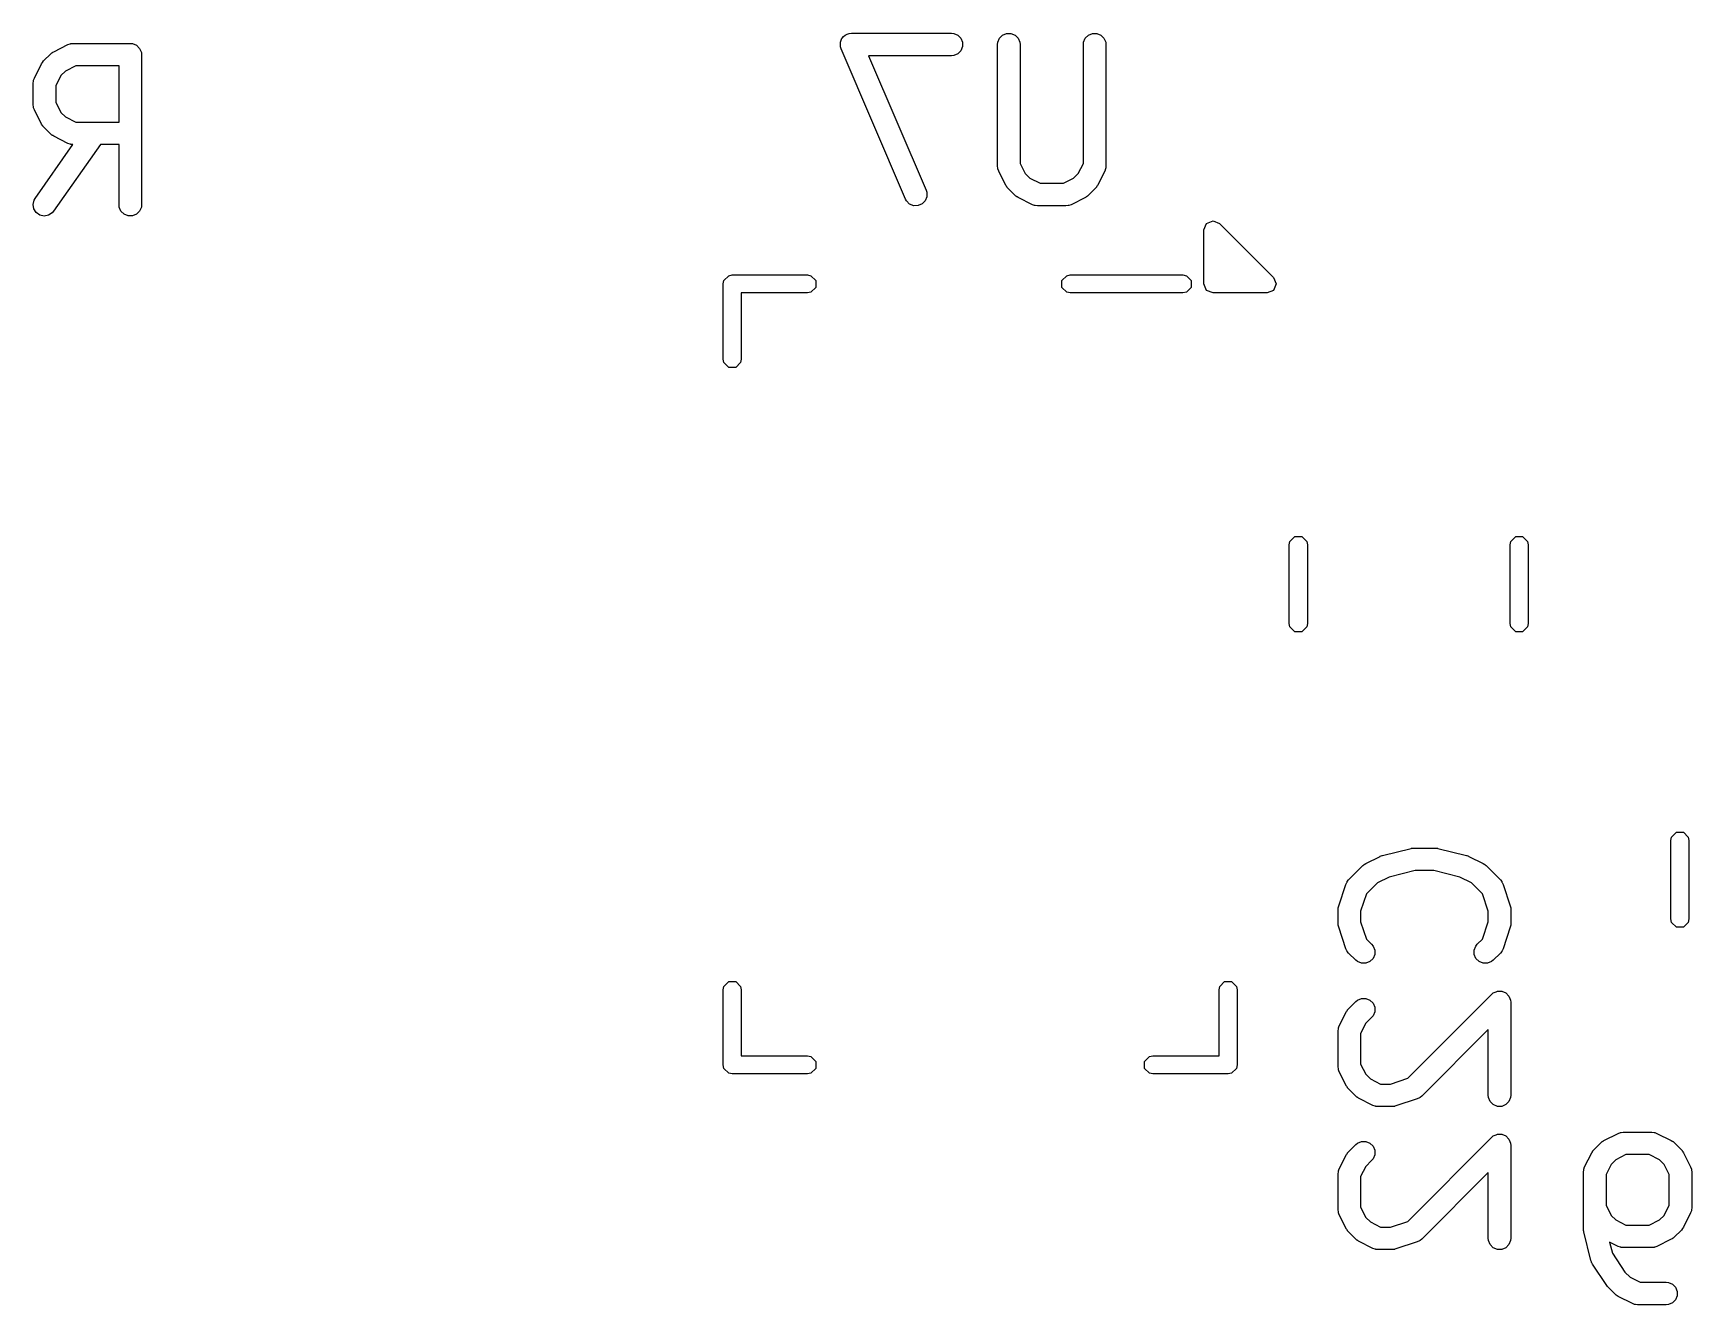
# Model space of a CAD drawing. Header units: inches. Extents: x -2.1 to 1.78, y 0.53 to 2.74.
# Drawn here: x -1.0505 to -0.6158, y 0.9036 to 1.2369 of the extents above; entities that cross this region are included whole.
import ezdxf

# ---------------------------------------------------------------- set-up
doc = ezdxf.new("R2010")
doc.units = ezdxf.units.IN
doc.header["$MEASUREMENT"] = 0
doc.layers.add('BLACK', color=250, linetype='CONTINUOUS')

msp = doc.modelspace()

# ---------------------------------------------------------------- linework, layer by layer
at = {"layer": 'BLACK', "linetype": 'CONTINUOUS'}
for p, q in [((-0.83896, 1.23456), (-0.83875, 1.23507)), ((-0.83875, 1.23507), (-0.83854, 1.23559)), ((-0.83854, 1.23559), (-0.83853, 1.23561)), ((-0.83853, 1.23561), (-0.83852, 1.23562)), ((-0.83852, 1.23562), (-0.83813, 1.23602)), ((-0.83813, 1.23602), (-0.83774, 1.23642)), ((-0.83774, 1.23642), (-0.83772, 1.23643)), ((-0.83772, 1.23643), (-0.83771, 1.23644)), ((-0.83771, 1.23644), (-0.83719, 1.23665)), ((-0.83719, 1.23665), (-0.83668, 1.23687)), ((-0.83668, 1.23687), (-0.83666, 1.23687)), ((-0.83666, 1.23687), (-0.83664, 1.23688)), ((-0.83664, 1.23688), (-0.83607, 1.23694)), ((-0.83607, 1.23694), (-0.80982, 1.23694)), ((-0.80982, 1.23694), (-0.80925, 1.23688)), ((-0.80925, 1.23688), (-0.80818, 1.23644)), ((-0.80818, 1.23644), (-0.80737, 1.23562)), ((-0.80737, 1.23562), (-0.80693, 1.23456)), ((-0.79772, 1.23456), (-0.79728, 1.23562)), ((-0.79728, 1.23562), (-0.79646, 1.23644)), ((-0.79646, 1.23644), (-0.7954, 1.23688)), ((-0.7954, 1.23688), (-0.79425, 1.23688)), ((-0.79425, 1.23688), (-0.79318, 1.23644)), ((-0.79318, 1.23644), (-0.79237, 1.23562)), ((-0.79237, 1.23562), (-0.79193, 1.23456)), ((-0.77522, 1.23456), (-0.77478, 1.23562)), ((-0.77478, 1.23562), (-0.77397, 1.23644)), ((-0.77397, 1.23644), (-0.7729, 1.23688)), ((-0.7729, 1.23688), (-0.77175, 1.23688)), ((-0.77175, 1.23688), (-0.77069, 1.23644)), ((-0.77069, 1.23644), (-0.76987, 1.23562)), ((-0.76987, 1.23562), (-0.76943, 1.23456)), ((-1.04778, 1.22964), (-1.0459, 1.23152)), ((-1.0459, 1.23152), (-1.04568, 1.23171)), ((-1.04568, 1.23171), (-1.04563, 1.23176)), ((-1.04563, 1.23176), (-1.04554, 1.23182)), ((-1.04554, 1.23182), (-1.04546, 1.23189)), ((-1.04546, 1.23189), (-1.04538, 1.23192)), ((-1.04538, 1.23192), (-1.04514, 1.23207)), ((-1.04514, 1.23207), (-1.04139, 1.23395)), ((-1.04139, 1.23395), (-1.04085, 1.23415)), ((-1.04085, 1.23415), (-1.04074, 1.23416)), ((-1.04074, 1.23416), (-1.04064, 1.2342)), ((-1.04064, 1.2342), (-1.04007, 1.23426)), ((-1.04007, 1.23426), (-1.02507, 1.23426)), ((-1.02507, 1.23426), (-1.02449, 1.2342)), ((-1.02449, 1.2342), (-1.02343, 1.23376)), ((-1.02343, 1.23376), (-1.02261, 1.23295)), ((-1.02261, 1.23295), (-1.02217, 1.23188)), ((-1.02217, 1.23188), (-1.02211, 1.23131)), ((-1.02211, 1.23131), (-1.02211, 1.19194)), ((-0.83897, 1.23452), (-0.83896, 1.23454)), ((-0.83896, 1.23397), (-0.83897, 1.23452)), ((-0.83896, 1.23454), (-0.83896, 1.23456)), ((-0.83896, 1.23341), (-0.83896, 1.23397)), ((-0.83896, 1.23339), (-0.83896, 1.23341)), ((-0.83896, 1.23337), (-0.83896, 1.23339)), ((-0.83878, 1.23282), (-0.83896, 1.23337)), ((-0.82191, 1.19345), (-0.83878, 1.23282)), ((-0.80982, 1.23103), (-0.83159, 1.23103)), ((-0.83159, 1.23103), (-0.81648, 1.19578)), ((-0.80925, 1.23109), (-0.80982, 1.23103)), ((-0.80818, 1.23153), (-0.80925, 1.23109)), ((-0.80737, 1.23234), (-0.80818, 1.23153)), ((-0.80693, 1.23341), (-0.80737, 1.23234)), ((-0.80693, 1.23456), (-0.80693, 1.23341)), ((-0.79778, 1.23398), (-0.79772, 1.23456)), ((-0.79778, 1.20211), (-0.79778, 1.23398)), ((-0.79193, 1.23456), (-0.79187, 1.23398)), ((-0.79187, 1.23398), (-0.79187, 1.20281)), ((-0.77528, 1.23398), (-0.77522, 1.23456)), ((-0.77528, 1.20281), (-0.77528, 1.23398)), ((-0.76943, 1.23456), (-0.76937, 1.23398)), ((-0.76937, 1.23398), (-0.76937, 1.20211)), ((-1.05021, 1.22513), (-1.04833, 1.22888)), ((-1.04833, 1.22888), (-1.04817, 1.22913)), ((-1.04817, 1.22913), (-1.04815, 1.2292)), ((-1.04815, 1.2292), (-1.04808, 1.22928)), ((-1.04808, 1.22928), (-1.04802, 1.22937)), ((-1.04802, 1.22937), (-1.04796, 1.22942)), ((-1.04796, 1.22942), (-1.04778, 1.22964)), ((-1.04207, 1.227), (-1.04326, 1.22581)), ((-1.03937, 1.22835), (-1.04207, 1.227)), ((-1.02802, 1.22835), (-1.03937, 1.22835)), ((-1.02802, 1.21364), (-1.02802, 1.22835)), ((-1.05052, 1.22381), (-1.05046, 1.22438)), ((-1.05052, 1.21818), (-1.05052, 1.22381)), ((-1.05046, 1.22438), (-1.05042, 1.22448)), ((-1.05042, 1.22448), (-1.05041, 1.22459)), ((-1.05041, 1.22459), (-1.05021, 1.22513)), ((-1.04326, 1.22581), (-1.04461, 1.22311)), ((-1.04461, 1.22311), (-1.04461, 1.21888)), ((-1.05046, 1.21761), (-1.05052, 1.21818)), ((-1.05042, 1.21751), (-1.05046, 1.21761)), ((-1.05041, 1.2174), (-1.05042, 1.21751)), ((-1.05021, 1.21686), (-1.05041, 1.2174)), ((-1.04461, 1.21888), (-1.04326, 1.21618)), ((-1.04833, 1.21311), (-1.05021, 1.21686)), ((-1.04817, 1.21286), (-1.04833, 1.21311)), ((-1.04815, 1.21279), (-1.04817, 1.21286)), ((-1.04326, 1.21618), (-1.04207, 1.21499)), ((-1.04207, 1.21499), (-1.03937, 1.21364)), ((-1.03937, 1.21364), (-1.02802, 1.21364)), ((-1.04808, 1.21271), (-1.04815, 1.21279)), ((-1.04802, 1.21262), (-1.04808, 1.21271)), ((-1.04796, 1.21257), (-1.04802, 1.21262)), ((-1.04778, 1.21235), (-1.04796, 1.21257)), ((-1.0459, 1.21047), (-1.04778, 1.21235)), ((-1.04568, 1.21029), (-1.0459, 1.21047)), ((-1.04563, 1.21023), (-1.04568, 1.21029)), ((-1.04554, 1.21017), (-1.04563, 1.21023)), ((-1.04546, 1.2101), (-1.04554, 1.21017)), ((-1.04538, 1.21007), (-1.04546, 1.2101)), ((-1.04514, 1.20992), (-1.04538, 1.21007)), ((-1.04139, 1.20804), (-1.04514, 1.20992)), ((-1.04998, 1.19363), (-1.04011, 1.20774)), ((-1.0329, 1.20773), (-1.04515, 1.19024)), ((-1.04085, 1.20784), (-1.04139, 1.20804)), ((-1.04074, 1.20783), (-1.04085, 1.20784)), ((-1.04064, 1.20779), (-1.04074, 1.20783)), ((-1.04011, 1.20774), (-1.04064, 1.20779)), ((-1.02802, 1.20773), (-1.0329, 1.20773)), ((-1.02802, 1.19194), (-1.02802, 1.20773)), ((-0.79772, 1.20154), (-0.79778, 1.20211)), ((-0.79768, 1.20144), (-0.79772, 1.20154)), ((-0.79767, 1.20133), (-0.79768, 1.20144)), ((-0.79746, 1.20079), (-0.79767, 1.20133)), ((-0.79559, 1.19704), (-0.79746, 1.20079)), ((-0.79187, 1.20281), (-0.79052, 1.20011)), ((-0.79052, 1.20011), (-0.78933, 1.19891)), ((-0.77783, 1.19891), (-0.77663, 1.20011)), ((-0.77663, 1.20011), (-0.77528, 1.20281)), ((-0.76969, 1.20079), (-0.77156, 1.19704)), ((-0.76948, 1.20133), (-0.76969, 1.20079)), ((-0.76947, 1.20144), (-0.76948, 1.20133)), ((-0.76943, 1.20154), (-0.76947, 1.20144)), ((-0.76937, 1.20211), (-0.76943, 1.20154)), ((-0.81648, 1.19578), (-0.81631, 1.19522)), ((-0.79543, 1.19679), (-0.79559, 1.19704)), ((-0.7954, 1.19672), (-0.79543, 1.19679)), ((-0.79534, 1.19664), (-0.7954, 1.19672)), ((-0.79528, 1.19655), (-0.79534, 1.19664)), ((-0.79522, 1.1965), (-0.79528, 1.19655)), ((-0.79504, 1.19628), (-0.79522, 1.1965)), ((-0.79316, 1.1944), (-0.79504, 1.19628)), ((-0.78933, 1.19891), (-0.78663, 1.19757)), ((-0.78663, 1.19757), (-0.78052, 1.19757)), ((-0.78052, 1.19757), (-0.77783, 1.19891)), ((-0.77211, 1.19628), (-0.77399, 1.1944)), ((-0.77193, 1.1965), (-0.77211, 1.19628)), ((-0.77187, 1.19655), (-0.77193, 1.1965)), ((-0.77181, 1.19664), (-0.77187, 1.19655)), ((-0.77175, 1.19672), (-0.77181, 1.19664)), ((-0.77172, 1.19679), (-0.77175, 1.19672)), ((-0.77156, 1.19704), (-0.77172, 1.19679)), ((-1.05052, 1.192), (-1.05027, 1.19313)), ((-1.05032, 1.19087), (-1.05052, 1.192)), ((-1.05027, 1.19313), (-1.04998, 1.19363)), ((-1.02796, 1.19136), (-1.02802, 1.19194)), ((-1.02752, 1.1903), (-1.02796, 1.19136)), ((-1.02217, 1.19136), (-1.02261, 1.1903)), ((-1.02211, 1.19194), (-1.02217, 1.19136)), ((-0.82163, 1.19294), (-0.82191, 1.19345)), ((-0.82081, 1.19214), (-0.82163, 1.19294)), ((-0.81974, 1.19171), (-0.82081, 1.19214)), ((-0.81858, 1.19172), (-0.81974, 1.19171)), ((-0.81753, 1.19218), (-0.81858, 1.19172)), ((-0.81672, 1.193), (-0.81753, 1.19218)), ((-0.81629, 1.19407), (-0.81672, 1.193)), ((-0.81631, 1.19522), (-0.81629, 1.19407)), ((-0.79294, 1.19421), (-0.79316, 1.1944)), ((-0.79288, 1.19416), (-0.79294, 1.19421)), ((-0.7928, 1.1941), (-0.79288, 1.19416)), ((-0.79271, 1.19403), (-0.7928, 1.1941)), ((-0.79264, 1.194), (-0.79271, 1.19403)), ((-0.79239, 1.19385), (-0.79264, 1.194)), ((-0.78865, 1.19197), (-0.79239, 1.19385)), ((-0.7881, 1.19177), (-0.78865, 1.19197)), ((-0.788, 1.19176), (-0.7881, 1.19177)), ((-0.7879, 1.19172), (-0.788, 1.19176)), ((-0.78732, 1.19166), (-0.7879, 1.19172)), ((-0.77983, 1.19166), (-0.78732, 1.19166)), ((-0.77925, 1.19172), (-0.77983, 1.19166)), ((-0.77915, 1.19176), (-0.77925, 1.19172)), ((-0.77905, 1.19177), (-0.77915, 1.19176)), ((-0.77851, 1.19197), (-0.77905, 1.19177)), ((-0.77476, 1.19385), (-0.77851, 1.19197)), ((-0.77451, 1.194), (-0.77476, 1.19385)), ((-0.77444, 1.19403), (-0.77451, 1.194)), ((-0.77435, 1.1941), (-0.77444, 1.19403)), ((-0.77427, 1.19416), (-0.77435, 1.1941)), ((-0.77421, 1.19421), (-0.77427, 1.19416)), ((-0.77399, 1.1944), (-0.77421, 1.19421)), ((-1.0497, 1.18989), (-1.05032, 1.19087)), ((-1.04875, 1.18923), (-1.0497, 1.18989)), ((-1.04763, 1.18898), (-1.04875, 1.18923)), ((-1.04649, 1.18918), (-1.04763, 1.18898)), ((-1.04552, 1.1898), (-1.04649, 1.18918)), ((-1.04515, 1.19024), (-1.04552, 1.1898)), ((-1.02671, 1.18948), (-1.02752, 1.1903)), ((-1.02564, 1.18904), (-1.02671, 1.18948)), ((-1.02449, 1.18904), (-1.02564, 1.18904)), ((-1.02343, 1.18948), (-1.02449, 1.18904)), ((-1.02261, 1.1903), (-1.02343, 1.18948)), ((-0.74366, 1.18535), (-0.74297, 1.18702)), ((-0.74297, 1.18702), (-0.7413, 1.18772)), ((-0.7413, 1.18772), (-0.73963, 1.18702)), ((-0.73963, 1.18702), (-0.72546, 1.17285)), ((-0.74366, 1.17118), (-0.74366, 1.18535)), ((-0.86965, 1.17118), (-0.86947, 1.17209)), ((-0.86965, 1.1515), (-0.86965, 1.17118)), ((-0.86947, 1.17209), (-0.86819, 1.17336)), ((-0.86819, 1.17336), (-0.86728, 1.17354)), ((-0.86728, 1.17354), (-0.8476, 1.17354)), ((-0.8476, 1.17354), (-0.84669, 1.17336)), ((-0.84669, 1.17336), (-0.84542, 1.17209)), ((-0.84542, 1.17028), (-0.84669, 1.169)), ((-0.84542, 1.17209), (-0.84542, 1.17028)), ((-0.78088, 1.17209), (-0.7796, 1.17336)), ((-0.78088, 1.17028), (-0.78088, 1.17209)), ((-0.7796, 1.169), (-0.78088, 1.17028)), ((-0.7796, 1.17336), (-0.7787, 1.17354)), ((-0.7787, 1.17354), (-0.74917, 1.17354)), ((-0.74917, 1.17354), (-0.74827, 1.17336)), ((-0.74827, 1.17336), (-0.74699, 1.17209)), ((-0.74699, 1.17028), (-0.74827, 1.169)), ((-0.74699, 1.17209), (-0.74699, 1.17028)), ((-0.74297, 1.16951), (-0.74366, 1.17118)), ((-0.7413, 1.16882), (-0.74297, 1.16951)), ((-0.72546, 1.16951), (-0.72713, 1.16882)), ((-0.72546, 1.17285), (-0.72476, 1.17118)), ((-0.72476, 1.17118), (-0.72546, 1.16951)), ((-0.8476, 1.16882), (-0.86492, 1.16882)), ((-0.86492, 1.16882), (-0.86492, 1.1515)), ((-0.84669, 1.169), (-0.8476, 1.16882)), ((-0.7787, 1.16882), (-0.7796, 1.169)), ((-0.74917, 1.16882), (-0.7787, 1.16882)), ((-0.74827, 1.169), (-0.74917, 1.16882)), ((-0.72713, 1.16882), (-0.7413, 1.16882)), ((-0.86947, 1.15059), (-0.86965, 1.1515)), ((-0.86819, 1.14931), (-0.86947, 1.15059)), ((-0.86638, 1.14931), (-0.86819, 1.14931)), ((-0.8651, 1.15059), (-0.86638, 1.14931)), ((-0.86492, 1.1515), (-0.8651, 1.15059)), ((-0.72112, 1.10369), (-0.71984, 1.10497)), ((-0.71984, 1.10497), (-0.71803, 1.10497)), ((-0.71803, 1.10497), (-0.71675, 1.10369)), ((-0.66325, 1.10369), (-0.66197, 1.10497)), ((-0.66197, 1.10497), (-0.66016, 1.10497)), ((-0.66016, 1.10497), (-0.65888, 1.10369)), ((-0.7213, 1.10279), (-0.72112, 1.10369)), ((-0.7213, 1.08221), (-0.7213, 1.10279)), ((-0.71675, 1.10369), (-0.71657, 1.10279)), ((-0.71657, 1.10279), (-0.71657, 1.08221)), ((-0.66343, 1.10279), (-0.66325, 1.10369)), ((-0.66343, 1.08221), (-0.66343, 1.10279)), ((-0.65888, 1.10369), (-0.6587, 1.10279)), ((-0.6587, 1.10279), (-0.6587, 1.08221)), ((-0.72112, 1.08131), (-0.7213, 1.08221)), ((-0.71984, 1.08003), (-0.72112, 1.08131)), ((-0.71803, 1.08003), (-0.71984, 1.08003)), ((-0.71675, 1.08131), (-0.71803, 1.08003)), ((-0.71657, 1.08221), (-0.71675, 1.08131)), ((-0.66325, 1.08131), (-0.66343, 1.08221)), ((-0.66197, 1.08003), (-0.66325, 1.08131)), ((-0.66016, 1.08003), (-0.66197, 1.08003)), ((-0.65888, 1.08131), (-0.66016, 1.08003)), ((-0.6587, 1.08221), (-0.65888, 1.08131)), ((-0.6213, 1.02529), (-0.62112, 1.02619)), ((-0.62112, 1.02619), (-0.61984, 1.02747)), ((-0.61984, 1.02747), (-0.61803, 1.02747)), ((-0.61803, 1.02747), (-0.61675, 1.02619)), ((-0.61675, 1.02619), (-0.61657, 1.02529)), ((-0.6969, 1.02134), (-0.6894, 1.02322)), ((-0.6894, 1.02322), (-0.6893, 1.02323)), ((-0.6893, 1.02323), (-0.68926, 1.02325)), ((-0.68926, 1.02325), (-0.68904, 1.02327)), ((-0.68904, 1.02327), (-0.68883, 1.0233)), ((-0.68883, 1.0233), (-0.68879, 1.02329)), ((-0.68879, 1.02329), (-0.68869, 1.0233)), ((-0.68869, 1.0233), (-0.68306, 1.0233)), ((-0.68306, 1.0233), (-0.68296, 1.02329)), ((-0.68296, 1.02329), (-0.68292, 1.0233)), ((-0.68292, 1.0233), (-0.6827, 1.02327)), ((-0.6827, 1.02327), (-0.68249, 1.02325)), ((-0.68249, 1.02325), (-0.68244, 1.02323)), ((-0.68244, 1.02323), (-0.68234, 1.02322)), ((-0.68234, 1.02322), (-0.67485, 1.02134)), ((-0.6213, 1.00471), (-0.6213, 1.02529)), ((-0.61657, 1.02529), (-0.61657, 1.00471)), ((-0.70577, 1.01494), (-0.70202, 1.01869)), ((-0.70202, 1.01869), (-0.7018, 1.01887)), ((-0.7018, 1.01887), (-0.70174, 1.01893)), ((-0.70174, 1.01893), (-0.70166, 1.01899)), ((-0.70166, 1.01899), (-0.70157, 1.01906)), ((-0.70157, 1.01906), (-0.7015, 1.01909)), ((-0.7015, 1.01909), (-0.70125, 1.01924)), ((-0.70125, 1.01924), (-0.6975, 1.02112)), ((-0.6975, 1.02112), (-0.69746, 1.02113)), ((-0.69746, 1.02113), (-0.69745, 1.02115)), ((-0.69745, 1.02115), (-0.6972, 1.02123)), ((-0.6972, 1.02123), (-0.69696, 1.02132)), ((-0.69696, 1.02132), (-0.69694, 1.02133)), ((-0.69694, 1.02133), (-0.6969, 1.02134)), ((-0.68832, 1.0174), (-0.69515, 1.01569)), ((-0.68342, 1.0174), (-0.68832, 1.0174)), ((-0.67659, 1.01569), (-0.68342, 1.0174)), ((-0.67485, 1.02134), (-0.6748, 1.02133)), ((-0.6748, 1.02133), (-0.67478, 1.02132)), ((-0.67478, 1.02132), (-0.67454, 1.02123)), ((-0.67454, 1.02123), (-0.6743, 1.02115)), ((-0.6743, 1.02115), (-0.67428, 1.02113)), ((-0.67428, 1.02113), (-0.67424, 1.02112)), ((-0.67424, 1.02112), (-0.67049, 1.01924)), ((-0.67049, 1.01924), (-0.67024, 1.01909)), ((-0.67024, 1.01909), (-0.67017, 1.01906)), ((-0.67017, 1.01906), (-0.67009, 1.01899)), ((-0.67009, 1.01899), (-0.67, 1.01893)), ((-0.67, 1.01893), (-0.66995, 1.01887)), ((-0.66995, 1.01887), (-0.66972, 1.01869)), ((-0.66972, 1.01869), (-0.66598, 1.01494)), ((-0.70836, 1.00816), (-0.70648, 1.01379)), ((-0.70648, 1.01379), (-0.70625, 1.01431)), ((-0.70625, 1.01431), (-0.70618, 1.01439)), ((-0.70618, 1.01439), (-0.70614, 1.01449)), ((-0.70614, 1.01449), (-0.70577, 1.01494)), ((-0.69818, 1.01417), (-0.7011, 1.01126)), ((-0.69515, 1.01569), (-0.69818, 1.01417)), ((-0.67356, 1.01417), (-0.67659, 1.01569)), ((-0.67064, 1.01126), (-0.67356, 1.01417)), ((-0.66598, 1.01494), (-0.66561, 1.01449)), ((-0.66561, 1.01449), (-0.66557, 1.01439)), ((-0.66557, 1.01439), (-0.6655, 1.01431)), ((-0.6655, 1.01431), (-0.66526, 1.01379)), ((-0.66526, 1.01379), (-0.66339, 1.00816)), ((-0.7011, 1.01126), (-0.70261, 1.00675)), ((-0.66914, 1.00675), (-0.67064, 1.01126)), ((-0.70851, 1.00723), (-0.70848, 1.00752)), ((-0.70851, 1.00348), (-0.70851, 1.00723)), ((-0.70849, 1.0076), (-0.70846, 1.0077)), ((-0.70848, 1.00752), (-0.70849, 1.0076)), ((-0.70846, 1.0077), (-0.70845, 1.0078)), ((-0.70845, 1.0078), (-0.70842, 1.00788)), ((-0.70842, 1.00788), (-0.70836, 1.00816)), ((-0.70261, 1.00675), (-0.70261, 1.00396)), ((-0.66914, 1.00396), (-0.66914, 1.00675)), ((-0.66339, 1.00816), (-0.66332, 1.00788)), ((-0.66332, 1.00788), (-0.66329, 1.0078)), ((-0.66329, 1.0078), (-0.66328, 1.0077)), ((-0.66328, 1.0077), (-0.66326, 1.0076)), ((-0.66326, 1.0076), (-0.66326, 1.00752)), ((-0.66326, 1.00752), (-0.66324, 1.00723)), ((-0.66324, 1.00723), (-0.66324, 1.00348)), ((-0.62112, 1.00381), (-0.6213, 1.00471)), ((-0.61657, 1.00471), (-0.61675, 1.00381)), ((-0.70848, 1.00319), (-0.70851, 1.00348)), ((-0.70849, 1.00311), (-0.70848, 1.00319)), ((-0.70846, 1.00301), (-0.70849, 1.00311)), ((-0.70845, 1.0029), (-0.70846, 1.00301)), ((-0.70842, 1.00283), (-0.70845, 1.0029)), ((-0.70836, 1.00254), (-0.70842, 1.00283)), ((-0.70648, 0.99692), (-0.70836, 1.00254)), ((-0.70261, 1.00396), (-0.7011, 0.99945)), ((-0.67064, 0.99945), (-0.66914, 1.00396)), ((-0.66339, 1.00254), (-0.66526, 0.99692)), ((-0.66332, 1.00283), (-0.66339, 1.00254)), ((-0.66329, 1.0029), (-0.66332, 1.00283)), ((-0.66328, 1.00301), (-0.66329, 1.0029)), ((-0.66326, 1.00311), (-0.66328, 1.00301)), ((-0.66324, 1.00348), (-0.66326, 1.00319)), ((-0.66326, 1.00319), (-0.66326, 1.00311)), ((-0.61984, 1.00253), (-0.62112, 1.00381)), ((-0.61803, 1.00253), (-0.61984, 1.00253)), ((-0.61675, 1.00381), (-0.61803, 1.00253)), ((-0.70625, 0.99639), (-0.70648, 0.99692)), ((-0.70618, 0.99631), (-0.70625, 0.99639)), ((-0.70614, 0.99621), (-0.70618, 0.99631)), ((-0.70577, 0.99577), (-0.70614, 0.99621)), ((-0.7039, 0.99389), (-0.70577, 0.99577)), ((-0.7011, 0.99945), (-0.69972, 0.99807)), ((-0.69972, 0.99807), (-0.69935, 0.99762)), ((-0.69935, 0.99762), (-0.69891, 0.99655)), ((-0.69891, 0.99655), (-0.69891, 0.9954)), ((-0.67283, 0.99655), (-0.67239, 0.99762)), ((-0.67283, 0.9954), (-0.67283, 0.99655)), ((-0.67239, 0.99762), (-0.67203, 0.99807)), ((-0.67203, 0.99807), (-0.67064, 0.99945)), ((-0.66598, 0.99577), (-0.66785, 0.99389)), ((-0.66561, 0.99621), (-0.66598, 0.99577)), ((-0.66557, 0.99631), (-0.66561, 0.99621)), ((-0.6655, 0.99639), (-0.66557, 0.99631)), ((-0.66526, 0.99692), (-0.6655, 0.99639)), ((-0.70345, 0.99352), (-0.7039, 0.99389)), ((-0.70238, 0.99308), (-0.70345, 0.99352)), ((-0.70123, 0.99308), (-0.70238, 0.99308)), ((-0.70017, 0.99352), (-0.70123, 0.99308)), ((-0.69935, 0.99434), (-0.70017, 0.99352)), ((-0.69891, 0.9954), (-0.69935, 0.99434)), ((-0.67239, 0.99434), (-0.67283, 0.9954)), ((-0.67158, 0.99352), (-0.67239, 0.99434)), ((-0.67051, 0.99308), (-0.67158, 0.99352)), ((-0.66936, 0.99308), (-0.67051, 0.99308)), ((-0.6683, 0.99352), (-0.66936, 0.99308)), ((-0.66785, 0.99389), (-0.6683, 0.99352)), ((-0.86965, 0.98614), (-0.86947, 0.98705)), ((-0.86947, 0.98705), (-0.86819, 0.98832)), ((-0.86819, 0.98832), (-0.86638, 0.98832)), ((-0.86638, 0.98832), (-0.8651, 0.98705)), ((-0.8651, 0.98705), (-0.86492, 0.98614)), ((-0.73972, 0.98614), (-0.73954, 0.98705)), ((-0.73954, 0.98705), (-0.73827, 0.98832)), ((-0.73827, 0.98832), (-0.73646, 0.98832)), ((-0.73646, 0.98832), (-0.73518, 0.98705)), ((-0.73518, 0.98705), (-0.735, 0.98614)), ((-0.86965, 0.96646), (-0.86965, 0.98614)), ((-0.86492, 0.98614), (-0.86492, 0.96882)), ((-0.73972, 0.96882), (-0.73972, 0.98614)), ((-0.735, 0.98614), (-0.735, 0.96646)), ((-0.70577, 0.98119), (-0.7039, 0.98307)), ((-0.7039, 0.98307), (-0.70345, 0.98344)), ((-0.70345, 0.98344), (-0.70238, 0.98388)), ((-0.70238, 0.98388), (-0.70123, 0.98388)), ((-0.70123, 0.98388), (-0.70017, 0.98344)), ((-0.70017, 0.98344), (-0.69935, 0.98262)), ((-0.69935, 0.98262), (-0.69891, 0.98156)), ((-0.69028, 0.96294), (-0.66828, 0.98494)), ((-0.66828, 0.98494), (-0.66783, 0.98531)), ((-0.66783, 0.98531), (-0.66708, 0.98562)), ((-0.66708, 0.98562), (-0.66676, 0.98575)), ((-0.66676, 0.98575), (-0.66561, 0.98575)), ((-0.66561, 0.98575), (-0.66455, 0.98531)), ((-0.66455, 0.98531), (-0.66373, 0.9845)), ((-0.66373, 0.9845), (-0.66348, 0.98388)), ((-0.66348, 0.98388), (-0.66329, 0.98343)), ((-0.66329, 0.98343), (-0.66324, 0.98286)), ((-0.66324, 0.98286), (-0.66324, 0.95848)), ((-0.7082, 0.97668), (-0.70632, 0.98043)), ((-0.70632, 0.98043), (-0.70617, 0.98067)), ((-0.70617, 0.98067), (-0.70614, 0.98075)), ((-0.70614, 0.98075), (-0.70607, 0.98083)), ((-0.70607, 0.98083), (-0.70602, 0.98092)), ((-0.70602, 0.98092), (-0.70596, 0.98097)), ((-0.70596, 0.98097), (-0.70577, 0.98119)), ((-0.69972, 0.97889), (-0.70126, 0.97736)), ((-0.69935, 0.97934), (-0.69972, 0.97889)), ((-0.69891, 0.9804), (-0.69935, 0.97934)), ((-0.69891, 0.98156), (-0.69891, 0.9804)), ((-0.70851, 0.97536), (-0.70845, 0.97593)), ((-0.70851, 0.96598), (-0.70851, 0.97536)), ((-0.70845, 0.97593), (-0.70841, 0.97603)), ((-0.70841, 0.97614), (-0.7082, 0.97668)), ((-0.70841, 0.97603), (-0.70841, 0.97614)), ((-0.70126, 0.97736), (-0.70261, 0.97466)), ((-0.70261, 0.97466), (-0.70261, 0.96668)), ((-0.66914, 0.97573), (-0.6866, 0.95827)), ((-0.66914, 0.95848), (-0.66914, 0.97573)), ((-0.86947, 0.96555), (-0.86965, 0.96646)), ((-0.86819, 0.96427), (-0.86947, 0.96555)), ((-0.86492, 0.96882), (-0.8476, 0.96882)), ((-0.8476, 0.96882), (-0.84669, 0.96864)), ((-0.84669, 0.96864), (-0.84542, 0.96736)), ((-0.84542, 0.96555), (-0.84669, 0.96427)), ((-0.84542, 0.96736), (-0.84542, 0.96555)), ((-0.75923, 0.96736), (-0.75795, 0.96864)), ((-0.75923, 0.96555), (-0.75923, 0.96736)), ((-0.75795, 0.96427), (-0.75923, 0.96555)), ((-0.75795, 0.96864), (-0.75705, 0.96882)), ((-0.75705, 0.96882), (-0.73972, 0.96882)), ((-0.73518, 0.96555), (-0.73646, 0.96427)), ((-0.735, 0.96646), (-0.73518, 0.96555)), ((-0.70845, 0.96541), (-0.70851, 0.96598)), ((-0.70841, 0.96531), (-0.70845, 0.96541)), ((-0.70841, 0.9652), (-0.70841, 0.96531)), ((-0.7082, 0.96466), (-0.70841, 0.9652)), ((-0.70261, 0.96668), (-0.70126, 0.96398)), ((-0.86728, 0.96409), (-0.86819, 0.96427)), ((-0.8476, 0.96409), (-0.86728, 0.96409)), ((-0.84669, 0.96427), (-0.8476, 0.96409)), ((-0.75705, 0.96409), (-0.75795, 0.96427)), ((-0.73736, 0.96409), (-0.75705, 0.96409)), ((-0.73646, 0.96427), (-0.73736, 0.96409)), ((-0.70632, 0.96091), (-0.7082, 0.96466)), ((-0.70617, 0.96066), (-0.70632, 0.96091)), ((-0.70126, 0.96398), (-0.70006, 0.96278)), ((-0.70006, 0.96278), (-0.69736, 0.96144)), ((-0.69736, 0.96144), (-0.69479, 0.96144)), ((-0.69479, 0.96144), (-0.69028, 0.96294)), ((-0.70614, 0.96059), (-0.70617, 0.96066)), ((-0.70607, 0.96051), (-0.70614, 0.96059)), ((-0.70602, 0.96042), (-0.70607, 0.96051)), ((-0.70596, 0.96037), (-0.70602, 0.96042)), ((-0.70577, 0.96014), (-0.70596, 0.96037)), ((-0.7039, 0.95827), (-0.70577, 0.96014)), ((-0.70367, 0.95808), (-0.7039, 0.95827)), ((-0.70362, 0.95803), (-0.70367, 0.95808)), ((-0.70353, 0.95797), (-0.70362, 0.95803)), ((-0.70345, 0.9579), (-0.70353, 0.95797)), ((-0.70338, 0.95787), (-0.70345, 0.9579)), ((-0.70313, 0.95772), (-0.70338, 0.95787)), ((-0.69938, 0.95584), (-0.70313, 0.95772)), ((-0.68775, 0.95756), (-0.69338, 0.95568)), ((-0.68722, 0.95779), (-0.68775, 0.95756)), ((-0.68714, 0.95786), (-0.68722, 0.95779)), ((-0.68704, 0.9579), (-0.68714, 0.95786)), ((-0.6866, 0.95827), (-0.68704, 0.9579)), ((-0.66908, 0.95791), (-0.66914, 0.95848)), ((-0.66864, 0.95684), (-0.66908, 0.95791)), ((-0.66783, 0.95603), (-0.66864, 0.95684)), ((-0.66373, 0.95684), (-0.66455, 0.95603)), ((-0.66329, 0.95791), (-0.66373, 0.95684)), ((-0.66324, 0.95848), (-0.66329, 0.95791)), ((-0.69884, 0.95564), (-0.69938, 0.95584)), ((-0.69873, 0.95563), (-0.69884, 0.95564)), ((-0.69864, 0.95559), (-0.69873, 0.95563)), ((-0.69806, 0.95553), (-0.69864, 0.95559)), ((-0.69431, 0.95553), (-0.69806, 0.95553)), ((-0.69402, 0.95556), (-0.69431, 0.95553)), ((-0.69394, 0.95555), (-0.69402, 0.95556)), ((-0.69384, 0.95558), (-0.69394, 0.95555)), ((-0.69373, 0.95559), (-0.69384, 0.95558)), ((-0.69366, 0.95562), (-0.69373, 0.95559)), ((-0.69338, 0.95568), (-0.69366, 0.95562)), ((-0.66676, 0.95559), (-0.66783, 0.95603)), ((-0.66561, 0.95559), (-0.66676, 0.95559)), ((-0.66455, 0.95603), (-0.66561, 0.95559)), ((-0.66828, 0.94745), (-0.66783, 0.94782)), ((-0.66783, 0.94782), (-0.66708, 0.94813)), ((-0.66708, 0.94813), (-0.66676, 0.94826)), ((-0.66676, 0.94826), (-0.66561, 0.94826)), ((-0.66561, 0.94826), (-0.66455, 0.94782)), ((-0.66455, 0.94782), (-0.66373, 0.947)), ((-0.63883, 0.94664), (-0.63508, 0.94851)), ((-0.63508, 0.94851), (-0.63454, 0.94872)), ((-0.63454, 0.94872), (-0.63443, 0.94873)), ((-0.63443, 0.94873), (-0.63433, 0.94877)), ((-0.63433, 0.94877), (-0.63376, 0.94883)), ((-0.63376, 0.94883), (-0.62626, 0.94883)), ((-0.62626, 0.94883), (-0.62568, 0.94877)), ((-0.62568, 0.94877), (-0.62558, 0.94873)), ((-0.62558, 0.94873), (-0.62548, 0.94872)), ((-0.62548, 0.94872), (-0.62494, 0.94851)), ((-0.62494, 0.94851), (-0.62119, 0.94664)), ((-0.70614, 0.94325), (-0.70607, 0.94333)), ((-0.70607, 0.94333), (-0.70602, 0.94342)), ((-0.70602, 0.94342), (-0.70596, 0.94347)), ((-0.70596, 0.94347), (-0.70577, 0.9437)), ((-0.70577, 0.9437), (-0.7039, 0.94557)), ((-0.7039, 0.94557), (-0.70345, 0.94594)), ((-0.70345, 0.94594), (-0.70238, 0.94638)), ((-0.70238, 0.94638), (-0.70123, 0.94638)), ((-0.70123, 0.94638), (-0.70017, 0.94594)), ((-0.70017, 0.94594), (-0.69935, 0.94513)), ((-0.69935, 0.94513), (-0.69891, 0.94406)), ((-0.69891, 0.94406), (-0.69891, 0.94291)), ((-0.69028, 0.92544), (-0.66828, 0.94745)), ((-0.66373, 0.947), (-0.66348, 0.94638)), ((-0.66348, 0.94638), (-0.66329, 0.94594)), ((-0.66329, 0.94594), (-0.66324, 0.94536)), ((-0.66324, 0.94536), (-0.66324, 0.92099)), ((-0.6439, 0.93969), (-0.64202, 0.94344)), ((-0.64202, 0.94344), (-0.64187, 0.94369)), ((-0.64187, 0.94369), (-0.64184, 0.94376)), ((-0.64184, 0.94376), (-0.64177, 0.94385)), ((-0.64177, 0.94385), (-0.64171, 0.94393)), ((-0.64171, 0.94393), (-0.64166, 0.94399)), ((-0.64166, 0.94399), (-0.64147, 0.94421)), ((-0.64147, 0.94421), (-0.63959, 0.94609)), ((-0.63959, 0.94609), (-0.63937, 0.94627)), ((-0.63937, 0.94627), (-0.63932, 0.94633)), ((-0.63932, 0.94633), (-0.63923, 0.94639)), ((-0.63923, 0.94639), (-0.63915, 0.94645)), ((-0.63915, 0.94645), (-0.63908, 0.94648)), ((-0.63908, 0.94648), (-0.63883, 0.94664)), ((-0.62119, 0.94664), (-0.62094, 0.94648)), ((-0.62094, 0.94648), (-0.62087, 0.94645)), ((-0.62087, 0.94645), (-0.62079, 0.94639)), ((-0.62079, 0.94639), (-0.6207, 0.94633)), ((-0.6207, 0.94633), (-0.62065, 0.94627)), ((-0.62065, 0.94627), (-0.62042, 0.94609)), ((-0.62042, 0.94609), (-0.61855, 0.94421)), ((-0.61855, 0.94421), (-0.61836, 0.94399)), ((-0.61836, 0.94399), (-0.6183, 0.94393)), ((-0.6183, 0.94393), (-0.61825, 0.94385)), ((-0.61825, 0.94385), (-0.61818, 0.94376)), ((-0.61818, 0.94376), (-0.61815, 0.94369)), ((-0.61815, 0.94369), (-0.61799, 0.94344)), ((-0.61799, 0.94344), (-0.61612, 0.93969)), ((-0.70841, 0.93864), (-0.7082, 0.93918)), ((-0.7082, 0.93918), (-0.70632, 0.94293)), ((-0.70632, 0.94293), (-0.70617, 0.94318)), ((-0.70617, 0.94318), (-0.70614, 0.94325)), ((-0.70126, 0.93986), (-0.70261, 0.93716)), ((-0.69972, 0.9414), (-0.70126, 0.93986)), ((-0.69935, 0.94184), (-0.69972, 0.9414)), ((-0.69891, 0.94291), (-0.69935, 0.94184)), ((-0.64415, 0.93895), (-0.64411, 0.93905)), ((-0.64411, 0.93905), (-0.6441, 0.93915)), ((-0.6441, 0.93915), (-0.6439, 0.93969)), ((-0.63695, 0.94037), (-0.6383, 0.93768)), ((-0.63576, 0.94157), (-0.63695, 0.94037)), ((-0.63306, 0.94292), (-0.63576, 0.94157)), ((-0.62696, 0.94292), (-0.63306, 0.94292)), ((-0.62426, 0.94157), (-0.62696, 0.94292)), ((-0.62306, 0.94037), (-0.62426, 0.94157)), ((-0.62171, 0.93768), (-0.62306, 0.94037)), ((-0.61612, 0.93969), (-0.61591, 0.93915)), ((-0.61591, 0.93915), (-0.6159, 0.93905)), ((-0.6159, 0.93905), (-0.61586, 0.93895)), ((-0.70851, 0.93786), (-0.70845, 0.93844)), ((-0.70851, 0.92849), (-0.70851, 0.93786)), ((-0.70845, 0.93844), (-0.70841, 0.93854)), ((-0.70841, 0.93854), (-0.70841, 0.93864)), ((-0.70261, 0.93716), (-0.70261, 0.92918)), ((-0.66914, 0.93823), (-0.6866, 0.92077)), ((-0.66914, 0.92099), (-0.66914, 0.93823)), ((-0.64421, 0.93837), (-0.64415, 0.93895)), ((-0.64421, 0.92338), (-0.64421, 0.93837)), ((-0.6383, 0.93768), (-0.6383, 0.9297)), ((-0.62171, 0.9297), (-0.62171, 0.93768)), ((-0.61586, 0.93895), (-0.61581, 0.93837)), ((-0.61581, 0.93837), (-0.61581, 0.929)), ((-0.70845, 0.92791), (-0.70851, 0.92849)), ((-0.70841, 0.92781), (-0.70845, 0.92791)), ((-0.70841, 0.92771), (-0.70841, 0.92781)), ((-0.7082, 0.92717), (-0.70841, 0.92771)), ((-0.70632, 0.92342), (-0.7082, 0.92717)), ((-0.70261, 0.92918), (-0.70126, 0.92649)), ((-0.70126, 0.92649), (-0.70006, 0.92529)), ((-0.6383, 0.9297), (-0.63695, 0.927)), ((-0.63695, 0.927), (-0.63576, 0.9258)), ((-0.62426, 0.9258), (-0.62306, 0.927)), ((-0.62306, 0.927), (-0.62171, 0.9297)), ((-0.61612, 0.92768), (-0.61799, 0.92393)), ((-0.61591, 0.92822), (-0.61612, 0.92768)), ((-0.6159, 0.92833), (-0.61591, 0.92822)), ((-0.61586, 0.92842), (-0.6159, 0.92833)), ((-0.61581, 0.929), (-0.61586, 0.92842)), ((-0.70617, 0.92317), (-0.70632, 0.92342)), ((-0.70614, 0.9231), (-0.70617, 0.92317)), ((-0.70607, 0.92302), (-0.70614, 0.9231)), ((-0.70602, 0.92293), (-0.70607, 0.92302)), ((-0.70596, 0.92288), (-0.70602, 0.92293)), ((-0.70577, 0.92265), (-0.70596, 0.92288)), ((-0.7039, 0.92077), (-0.70577, 0.92265)), ((-0.70006, 0.92529), (-0.69736, 0.92394)), ((-0.69736, 0.92394), (-0.69479, 0.92394)), ((-0.69479, 0.92394), (-0.69028, 0.92544)), ((-0.6442, 0.92328), (-0.64421, 0.92338)), ((-0.64421, 0.92323), (-0.6442, 0.92328)), ((-0.64417, 0.92302), (-0.64421, 0.92323)), ((-0.64415, 0.9228), (-0.64417, 0.92302)), ((-0.64414, 0.92276), (-0.64415, 0.9228)), ((-0.64412, 0.92266), (-0.64414, 0.92276)), ((-0.64225, 0.91516), (-0.64412, 0.92266)), ((-0.63576, 0.9258), (-0.63306, 0.92445)), ((-0.63306, 0.92445), (-0.62696, 0.92445)), ((-0.62696, 0.92445), (-0.62426, 0.9258)), ((-0.61855, 0.92316), (-0.62042, 0.92129)), ((-0.61836, 0.92339), (-0.61855, 0.92316)), ((-0.6183, 0.92344), (-0.61836, 0.92339)), ((-0.61825, 0.92353), (-0.6183, 0.92344)), ((-0.61818, 0.92361), (-0.61825, 0.92353)), ((-0.61815, 0.92368), (-0.61818, 0.92361)), ((-0.61799, 0.92393), (-0.61815, 0.92368)), ((-0.70367, 0.92059), (-0.7039, 0.92077)), ((-0.70362, 0.92053), (-0.70367, 0.92059)), ((-0.70353, 0.92047), (-0.70362, 0.92053)), ((-0.70345, 0.92041), (-0.70353, 0.92047)), ((-0.70338, 0.92038), (-0.70345, 0.92041)), ((-0.70313, 0.92022), (-0.70338, 0.92038)), ((-0.69938, 0.91835), (-0.70313, 0.92022)), ((-0.69884, 0.91814), (-0.69938, 0.91835)), ((-0.69873, 0.91813), (-0.69884, 0.91814)), ((-0.69864, 0.91809), (-0.69873, 0.91813)), ((-0.69806, 0.91804), (-0.69864, 0.91809)), ((-0.69431, 0.91804), (-0.69806, 0.91804)), ((-0.69402, 0.91806), (-0.69431, 0.91804)), ((-0.69394, 0.91806), (-0.69402, 0.91806)), ((-0.69384, 0.91808), (-0.69394, 0.91806)), ((-0.69373, 0.91809), (-0.69384, 0.91808)), ((-0.69366, 0.91812), (-0.69373, 0.91809)), ((-0.69338, 0.91819), (-0.69366, 0.91812)), ((-0.68775, 0.92006), (-0.69338, 0.91819)), ((-0.68722, 0.9203), (-0.68775, 0.92006)), ((-0.68714, 0.92037), (-0.68722, 0.9203)), ((-0.68704, 0.92041), (-0.68714, 0.92037)), ((-0.6866, 0.92077), (-0.68704, 0.92041)), ((-0.66908, 0.92041), (-0.66914, 0.92099)), ((-0.66864, 0.91935), (-0.66908, 0.92041)), ((-0.66783, 0.91853), (-0.66864, 0.91935)), ((-0.66676, 0.91809), (-0.66783, 0.91853)), ((-0.66561, 0.91809), (-0.66676, 0.91809)), ((-0.66455, 0.91853), (-0.66561, 0.91809)), ((-0.66373, 0.91935), (-0.66455, 0.91853)), ((-0.66329, 0.92041), (-0.66373, 0.91935)), ((-0.66324, 0.92099), (-0.66329, 0.92041)), ((-0.63508, 0.91886), (-0.63737, 0.92001)), ((-0.63737, 0.92001), (-0.63664, 0.91709)), ((-0.63454, 0.91865), (-0.63508, 0.91886)), ((-0.63443, 0.91865), (-0.63454, 0.91865)), ((-0.63433, 0.91861), (-0.63443, 0.91865)), ((-0.63376, 0.91855), (-0.63433, 0.91861)), ((-0.62626, 0.91855), (-0.63376, 0.91855)), ((-0.62568, 0.91861), (-0.62626, 0.91855)), ((-0.62558, 0.91865), (-0.62568, 0.91861)), ((-0.62548, 0.91865), (-0.62558, 0.91865)), ((-0.62494, 0.91886), (-0.62548, 0.91865)), ((-0.62119, 0.92074), (-0.62494, 0.91886)), ((-0.62094, 0.92089), (-0.62119, 0.92074)), ((-0.62087, 0.92092), (-0.62094, 0.92089)), ((-0.62079, 0.92099), (-0.62087, 0.92092)), ((-0.6207, 0.92104), (-0.62079, 0.92099)), ((-0.62065, 0.9211), (-0.6207, 0.92104)), ((-0.62042, 0.92129), (-0.62065, 0.9211)), ((-0.64212, 0.91482), (-0.64225, 0.91516)), ((-0.64211, 0.91475), (-0.64212, 0.91482)), ((-0.64208, 0.91469), (-0.64211, 0.91475)), ((-0.64205, 0.91462), (-0.64208, 0.91469)), ((-0.64201, 0.91456), (-0.64205, 0.91462)), ((-0.64184, 0.91424), (-0.64201, 0.91456)), ((-0.63809, 0.90861), (-0.64184, 0.91424)), ((-0.63664, 0.91709), (-0.63334, 0.91213)), ((-0.63791, 0.90839), (-0.63809, 0.90861)), ((-0.63809, 0.90861), (-0.63809, 0.90861)), ((-0.63809, 0.90861), (-0.63809, 0.90861)), ((-0.63334, 0.91213), (-0.63201, 0.9108)), ((-0.63201, 0.9108), (-0.62931, 0.90946)), ((-0.62931, 0.90946), (-0.62251, 0.90946)), ((-0.62251, 0.90946), (-0.62193, 0.9094)), ((-0.62193, 0.9094), (-0.62087, 0.90896)), ((-0.62087, 0.90896), (-0.62005, 0.90814)), ((-0.63772, 0.90817), (-0.63791, 0.90839)), ((-0.63772, 0.90816), (-0.63772, 0.90817)), ((-0.63772, 0.90817), (-0.63772, 0.90817)), ((-0.63584, 0.90629), (-0.63772, 0.90816)), ((-0.63562, 0.9061), (-0.63584, 0.90629)), ((-0.63557, 0.90605), (-0.63562, 0.9061)), ((-0.63548, 0.90599), (-0.63557, 0.90605)), ((-0.6354, 0.90592), (-0.63548, 0.90599)), ((-0.63533, 0.90589), (-0.6354, 0.90592)), ((-0.63508, 0.90574), (-0.63533, 0.90589)), ((-0.63133, 0.90386), (-0.63508, 0.90574)), ((-0.62005, 0.90486), (-0.62087, 0.90405)), ((-0.62005, 0.90814), (-0.61961, 0.90708)), ((-0.61961, 0.90593), (-0.62005, 0.90486)), ((-0.61961, 0.90708), (-0.61961, 0.90593)), ((-0.63079, 0.90366), (-0.63133, 0.90386)), ((-0.63068, 0.90365), (-0.63079, 0.90366)), ((-0.63058, 0.90361), (-0.63068, 0.90365)), ((-0.63001, 0.90355), (-0.63058, 0.90361)), ((-0.62251, 0.90355), (-0.63001, 0.90355)), ((-0.62193, 0.90361), (-0.62251, 0.90355)), ((-0.62087, 0.90405), (-0.62193, 0.90361))]:
    msp.add_line(p, q, dxfattribs=at)

doc.saveas('drawing.dxf')
